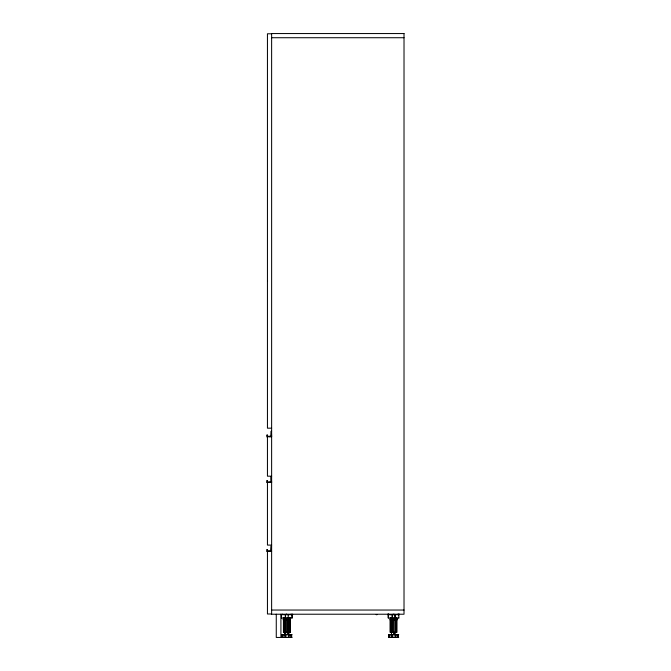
<?xml version="1.0" encoding="UTF-8"?>
<svg xmlns="http://www.w3.org/2000/svg" width="671" height="671" viewBox="0 0 671 671"><rect width="100%" height="100%" fill="white"/><g stroke="black" fill="none" stroke-linecap="round" stroke-linejoin="round"><path stroke-width="1.01" d="M281.954 634.783L281.937 637.45L281.862 634.783L284.756 634.783M282.516 637.45L282.516 634.783M284.521 617.999L284.521 619.87M285.586 617.999L285.586 632.342M286.685 617.999L286.685 632.342M287.934 632.342L287.934 619.87M287.985 619.425L287.985 617.999M289.05 617.999L289.05 632.342M289.176 637.45L289.176 634.783M289.696 632.342L289.729 617.999M289.763 619.87L289.763 619.425M289.914 619.87L289.914 619.425M290.006 619.87L290.006 619.425M290.929 637.45L290.929 634.783M388.308 617.999L388.308 614.67M388.786 634.783L388.786 637.45L388.71 634.783L391.537 634.783M396.855 617.999L396.855 632.342L390.279 632.342L390.279 619.87M390.279 617.999L390.279 632.342M390.715 619.87L390.715 619.425M391.243 617.999L391.243 632.342M391.361 619.425L391.361 617.999M392.258 617.999L392.258 614.67L392.309 632.342M394.825 619.425L394.825 617.999M395.89 632.342L395.89 617.999M396.636 619.425L396.636 617.999L396.603 632.342M397.769 637.45L397.769 634.783M271.52 545.85L271.159 550.824L267.519 550.891L267.142 549.557L266.983 551.369L271.629 551.277M271.411 476.695L271.159 481.895L267.519 481.971L267.142 480.579L266.983 482.466L271.629 482.374M269.415 436.695L271.621 436.553L271.411 431.017L271.159 436.217L267.519 436.293L267.201 434.892L266.983 436.787L271.629 436.695M393.005 614.67L393.038 614.225M288.832 633.818L288.975 632.342M391.378 634.565L391.57 633.08M284.596 634.565L284.89 632.342M394.665 634.565L395.118 632.342M393.625 614.67L393.802 614.225L394.305 614.67L394.028 614.225M292.33 614.67L292.531 614.225M399.371 614.225L399.178 614.67L387.763 614.67M266.991 480.713L267.519 481.971M266.991 549.683L267.519 550.891M271.126 436.259L271.193 431.201L271.621 431.151M271.126 481.937L271.193 476.88M271.218 476.787L271.621 482.231L269.415 482.374M291.633 614.67L292.17 614.225L292.111 614.67L291.692 614.225M267.041 434.951L267.519 436.293M271.252 545.875L271.411 551.277M397.995 614.67L399.019 614.225L398.364 614.67L398.532 614.225L399.069 614.67L398.8 614.225M282.617 614.225L280.914 614.67L292.732 614.67M271.034 550.908L271.193 546.001M271.629 33.785L267.444 33.785L267.444 428.173L271.629 428.173M271.629 37.727L404.017 37.727M271.629 476.175L267.444 476.175L267.444 436.695L267.041 436.922M271.629 545.087L267.444 545.087L267.444 482.374L266.991 482.516M271.629 610.04L404.017 610.04M271.629 613.99L267.444 613.99L267.444 551.277L266.991 551.419M376.146 614.686L377.077 614.686M281.401 617.999L292.237 617.999L292.237 614.67M398.884 617.999L388.249 617.999L388.249 614.67M283.221 619.425L290.384 619.425M390.069 619.425L397.073 619.425M283.221 619.87L290.384 619.87M390.069 619.87L397.073 619.87M281.753 634.565L292.044 634.565M388.593 634.565L398.7 634.565M286.391 634.783L284.957 634.783L284.957 637.45M287.725 634.783L291.692 634.783L291.692 637.45M393.139 634.783L391.805 634.783L391.805 637.45M394.573 634.783L398.356 634.783L398.356 637.45M281.753 637.45L292.044 637.45M388.593 637.45L398.7 637.45M390.665 614.67L387.955 614.225L388.543 614.67M397.677 614.225L398.599 614.67M290.828 614.225L291.751 614.67M396.175 619.425L396.687 619.87M287.373 614.67L286.165 614.225L286.861 614.67L286.685 614.225M388.501 614.67L388.123 614.225L388.769 614.67L388.769 614.225M286.727 632.342L288.27 634.565M284.605 632.342L285.628 634.565M288.27 632.342L288.698 633.818M388.056 614.225L388.173 614.67M398.826 614.67L398.826 617.999M398.138 634.783L398.138 637.45M396.016 634.783L396.016 637.45M395.705 617.999L395.705 632.342L393.567 634.565L393.525 617.999M395.362 634.783L395.362 637.45M395.219 634.783L395.219 637.45M394.783 617.999L394.825 632.342M392.745 634.783L392.745 637.45M392.434 617.999L392.434 632.342M392.2 634.783L392.2 637.45M390.748 617.999L390.748 632.342M389.859 634.783L389.859 637.45M389.356 634.783L389.356 637.45M292.044 614.67L291.986 617.999M291.298 634.783L291.298 637.45M290.166 617.999L290.166 632.342L283.439 632.342L283.439 617.999M289.947 617.999L289.914 632.342M289.797 617.999L289.763 632.342M289.578 617.999L289.545 632.342M288.865 617.999L288.865 632.342M288.522 634.783L288.522 637.45M288.379 634.783L288.379 637.45M288.245 614.67L288.22 617.999M287.934 617.999L287.985 632.342M285.905 634.783L285.905 637.45M285.469 632.342L285.41 614.67L285.385 617.999M285.351 634.783L285.351 637.45M284.403 617.999L284.403 632.342M283.9 617.999L283.9 632.342M283.69 617.999L283.69 632.342M283.481 617.999L283.481 619.87M283.019 634.783L283.019 637.45M281.459 614.67L281.459 617.999M280.914 614.225L280.914 637.45L276.267 637.45L276.267 614.225M267.519 280.797L267.519 281.25M390.53 619.87L390.53 632.342L390.497 617.999L390.53 619.87M395.068 614.67L395.068 617.999L395.093 614.67M396.418 619.87L396.418 632.342L396.385 617.999L396.418 619.87M404.017 33.55L271.629 33.55L271.629 614.225L404.017 614.225L404.017 33.55"/></g></svg>
